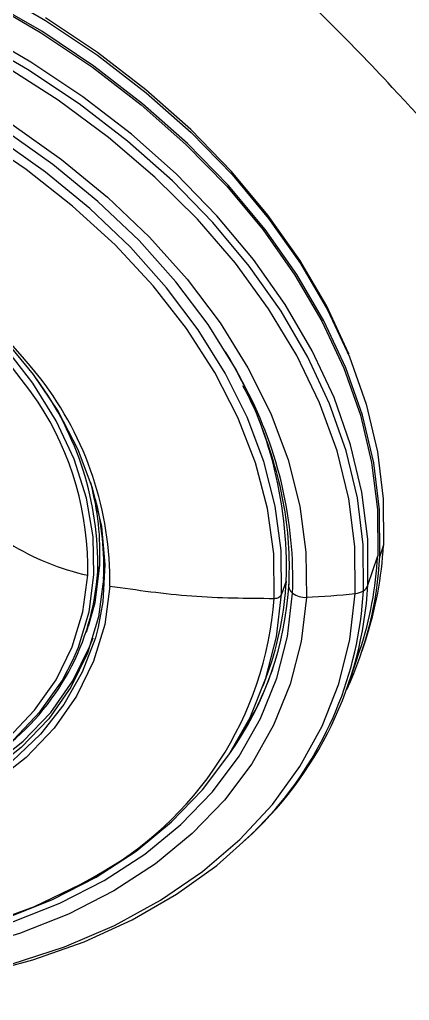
# Model space of a CAD drawing. Extents: x 943 to 1030, y 781 to 934.
# Drawn here: x 973.881 to 974.836, y 873.104 to 875.506 of the extents above; entities that cross this region are included whole.
import ezdxf

# ---------------------------------------------------------------- set-up
doc = ezdxf.new("R2010")
doc.units = 0
doc.header["$MEASUREMENT"] = 0
doc.layers.add('1', color=4, linetype='Continuous')

# ---------------------------------------------------------------- blocks, each defined once
blk = doc.blocks.new('AIRA')
at = {"layer": '1', "color": 3, "linetype": 'Continuous', "lineweight": 25}
for p, q in [((31.5946, 71.0531), (31.5857, 71.0262)), ((31.5565, 70.9549), (31.5804, 71.0272)), ((30.8996, 71.0028), (30.8949, 70.9887)), ((31.3567, 70.9652), (31.3451, 70.9326)), ((30.867, 70.8399), (30.8717, 70.8539)), ((31.5422, 70.7938), (31.551, 70.8207)), ((31.5131, 70.7232), (31.537, 70.7956)), ((31.3002, 70.7082), (31.3118, 70.7406))]:
    blk.add_line(p, q, dxfattribs=at)
at = {"layer": '1', "color": 3, "linetype": 'Continuous', "lineweight": 25, "flags": 128}
for points in [[(30.6322, 72.4167), (30.7668, 72.3386), (30.8943, 72.2532), (31.0135, 72.1613), (31.1237, 72.0635), (31.2239, 71.9606), (31.3134, 71.8534), (31.3915, 71.7427), (31.4577, 71.6293), (31.5114, 71.5142), (31.5522, 71.3981), (31.5797, 71.2819), (31.5939, 71.1666), (31.5946, 71.0531)], [(31.5102, 71.5206), (31.5092, 71.5233), (31.4556, 71.6381), (31.3897, 71.7511), (31.3118, 71.8615), (31.2226, 71.9683), (31.1227, 72.0709), (31.0129, 72.1683), (30.894, 72.26), (30.767, 72.3451)], [(31.5857, 71.0262), (31.585, 71.1397), (31.5709, 71.255), (31.5433, 71.3712), (31.5025, 71.4872), (31.4488, 71.6024), (31.3826, 71.7158), (31.3045, 71.8265), (31.215, 71.9337), (31.1148, 72.0366), (31.0046, 72.1343), (30.8854, 72.2263), (30.758, 72.3117), (30.6233, 72.3898)], [(30.6209, 72.3868), (30.7551, 72.3088), (30.8822, 72.2237), (31.0011, 72.132), (31.1109, 72.0346), (31.2108, 71.932), (31.3, 71.8251), (31.3779, 71.7147), (31.4439, 71.6017), (31.4974, 71.4869), (31.5381, 71.3711), (31.5656, 71.2553), (31.5797, 71.1404), (31.5804, 71.0272)], [(31.5565, 70.9549), (31.5559, 71.0681), (31.5417, 71.183), (31.5142, 71.2988), (31.4735, 71.4146), (31.42, 71.5294), (31.3541, 71.6424), (31.2762, 71.7528), (31.1869, 71.8597), (31.087, 71.9622), (30.9772, 72.0597), (30.8583, 72.1514), (30.7312, 72.2365), (30.597, 72.3145), (30.4566, 72.3846)], [(31.5454, 70.9413), (31.5448, 71.0542), (31.5307, 71.1687), (31.5033, 71.2841), (31.4627, 71.3994), (31.4094, 71.5139), (31.3437, 71.6265), (31.2661, 71.7365), (31.1771, 71.843), (31.0776, 71.9452), (30.9681, 72.0423), (30.8497, 72.1337), (30.7231, 72.2185), (30.5893, 72.2961), (30.4493, 72.3661)], [(31.5255, 70.9346), (31.5246, 71.0496), (31.5097, 71.1663), (31.4808, 71.2839), (31.4382, 71.4014), (31.3822, 71.5178), (31.3133, 71.6322), (31.232, 71.7436), (31.139, 71.8513), (31.0351, 71.9542), (30.921, 72.0517), (30.7977, 72.1428), (30.6662, 72.2269), (30.5275, 72.3033), (30.3828, 72.3713)], [(30.1316, 72.3491), (30.2776, 72.2957), (30.4192, 72.2334), (30.5553, 72.1626), (30.6846, 72.0839), (30.8061, 71.998), (30.9188, 71.9056), (31.0216, 71.8075), (31.1137, 71.7046), (31.1944, 71.5977), (31.2628, 71.4877), (31.3185, 71.3756), (31.361, 71.2624), (31.3898, 71.1489), (31.4048, 71.0362), (31.4059, 70.9252)], [(31.2576, 71.4379), (31.2321, 71.4859), (31.1651, 71.5935), (31.0862, 71.6981), (30.9961, 71.7989), (30.8954, 71.8949), (30.7852, 71.9853), (30.6662, 72.0694), (30.5397, 72.1464), (30.4065, 72.2157), (30.2679, 72.2767), (30.125, 72.3289), (29.9791, 72.3718), (29.8314, 72.405), (29.6831, 72.4284), (29.5356, 72.4416), (29.39, 72.4446), (29.2477, 72.4373), (29.1098, 72.4198), (28.9776, 72.3923), (28.852, 72.355), (28.7343, 72.3081), (28.7067, 72.2952)], [(31.3451, 70.9326), (31.3441, 71.0396), (31.3296, 71.1482), (31.3018, 71.2576), (31.2609, 71.3667), (31.2072, 71.4747), (31.1412, 71.5807), (31.0635, 71.6837), (30.9748, 71.7829), (30.8757, 71.8775), (30.7671, 71.9665), (30.65, 72.0493), (30.5254, 72.1251), (30.3942, 72.1934), (30.2578, 72.2534), (30.1171, 72.3048), (29.9734, 72.347)], [(31.3272, 70.9226), (31.3259, 71.0319), (31.3105, 71.1428), (31.2811, 71.2545), (31.2379, 71.3659), (31.1813, 71.476), (31.1119, 71.5838), (31.0303, 71.6884), (30.9372, 71.7887), (30.8334, 71.8838), (30.7199, 71.973), (30.5977, 72.0554), (30.468, 72.1302), (30.3319, 72.1968), (30.1906, 72.2546), (30.0454, 72.303), (29.8976, 72.3416)], [(29.7941, 72.0254), (29.9197, 71.9964), (30.0432, 71.9578), (30.1632, 71.9102), (30.2784, 71.854), (30.3874, 71.7899), (30.4889, 71.7187), (30.5817, 71.6412), (30.6647, 71.5584), (30.737, 71.4711), (30.7977, 71.3804), (30.8461, 71.2873), (30.8816, 71.1931), (30.9039, 71.0987), (30.9126, 71.0053), (30.9076, 70.9139), (30.8962, 70.8524)], [(30.8348, 70.7732), (30.8474, 70.8028), (30.8736, 70.8895), (30.8857, 70.9801), (30.8836, 71.0734), (30.8672, 71.1683), (30.8369, 71.2635), (30.7929, 71.3578), (30.7358, 71.4502), (30.6664, 71.5393), (30.5855, 71.6242), (30.4942, 71.7036), (30.3935, 71.7767), (30.2848, 71.8425), (30.1694, 71.9002), (30.0487, 71.949), (29.9243, 71.9884), (29.7978, 72.0178)], [(29.0267, 70.2346), (29.1715, 70.1666), (29.321, 70.1074), (29.4743, 70.0576), (29.63, 70.0175), (29.7869, 69.9875), (29.9437, 69.9678), (30.0991, 69.9586), (30.252, 69.9599), (30.401, 69.9718), (30.545, 69.9942), (30.6829, 70.0267), (30.8134, 70.0693), (30.9356, 70.1216), (31.0485, 70.1831), (31.1511, 70.2533), (31.2427, 70.3317), (31.3225, 70.4177), (31.3898, 70.5105), (31.4442, 70.6094), (31.4851, 70.7136), (31.5123, 70.8223), (31.5255, 70.9346)], [(31.4059, 70.9252), (31.3929, 70.8169), (31.3661, 70.7122), (31.3257, 70.612), (31.2719, 70.5171), (31.2053, 70.4284), (31.1265, 70.3466), (31.036, 70.2724), (30.9347, 70.2065), (30.8235, 70.1493), (30.7032, 70.1015), (30.575, 70.0633), (30.4399, 70.0352), (30.299, 70.0174), (30.1536, 70.0099), (30.0049, 70.013), (29.8541, 70.0265), (29.7026, 70.0503), (29.5517, 70.0843), (29.4026, 70.1281), (29.2566, 70.1814), (29.115, 70.2438)], [(29.13, 70.2684), (29.2686, 70.2074), (29.4115, 70.1552), (29.5574, 70.1123), (29.7051, 70.079), (29.8534, 70.0557), (30.0009, 70.0425), (30.1465, 70.0395), (30.2888, 70.0468), (30.4267, 70.0642), (30.5589, 70.0918), (30.6845, 70.1291), (30.8022, 70.1759), (30.911, 70.2319), (31.0102, 70.2964), (31.0987, 70.369), (31.1759, 70.4491), (31.241, 70.5359), (31.2936, 70.6288), (31.3332, 70.7268), (31.3595, 70.8293), (31.3721, 70.9353)], [(29.1115, 70.1917), (29.2565, 70.13), (29.4055, 70.0771), (29.5574, 70.0333), (29.711, 69.999), (29.8651, 69.9745), (30.0185, 69.9599), (30.1702, 69.9553), (30.3188, 69.9608), (30.4634, 69.9763), (30.6028, 70.0017), (30.7359, 70.0369), (30.8617, 70.0815), (30.9794, 70.1352), (31.0879, 70.1977), (31.1864, 70.2683), (31.2742, 70.3467), (31.3188, 70.394)], [(30.8996, 71.0028), (30.8874, 70.9117), (30.8717, 70.8539)], [(29.7081, 70.3822), (29.8335, 70.3633), (29.958, 70.3549), (30.0799, 70.3571), (30.1976, 70.3697), (30.3097, 70.3927), (30.4149, 70.4258), (30.5116, 70.4685), (30.5989, 70.5203), (30.6755, 70.5806), (30.7404, 70.6485), (30.793, 70.7234), (30.8324, 70.8041), (30.8583, 70.8897), (30.8703, 70.9792)], [(30.9092, 70.9701), (30.8968, 70.8775), (30.87, 70.7888), (30.8292, 70.7053), (30.7748, 70.6278), (30.7075, 70.5574), (30.6282, 70.495), (30.5379, 70.4414), (30.4377, 70.3971), (30.3289, 70.3629), (30.2128, 70.3391), (30.0909, 70.326), (30.0259, 70.3235)], [(30.9245, 70.9528), (30.9119, 70.8587), (30.8847, 70.7685), (30.8431, 70.6835), (30.7878, 70.6047), (30.7194, 70.5331), (30.6387, 70.4697), (30.5469, 70.4151), (30.445, 70.3701), (30.3343, 70.3353), (30.2162, 70.3111), (30.0923, 70.2978), (29.9639, 70.2956), (29.8329, 70.3044), (29.7008, 70.3243)], [(30.548, 70.103), (30.6679, 70.1388), (30.7838, 70.1849), (30.891, 70.24), (30.9886, 70.3035), (31.0758, 70.375), (31.1518, 70.4539), (31.216, 70.5394), (31.2678, 70.6308), (31.3068, 70.7274), (31.3326, 70.8283), (31.3451, 70.9326)], [(28.3869, 70.8956), (28.4113, 70.8601), (28.493, 70.7556), (28.5861, 70.6553), (28.6899, 70.5601), (28.8034, 70.4709), (28.9255, 70.3886), (29.0553, 70.3137), (29.1914, 70.2471), (29.3327, 70.1894), (29.4779, 70.141), (29.6256, 70.1023), (29.7746, 70.0738), (29.9235, 70.0557), (30.0709, 70.0482), (30.2155, 70.0513), (30.3559, 70.065), (30.4911, 70.0892), (30.6196, 70.1236), (30.7403, 70.168), (30.8522, 70.2219), (30.8827, 70.2393)], [(30.8962, 70.8524), (30.8891, 70.8257), (30.8571, 70.7417), (30.8122, 70.6628), (30.7548, 70.59), (30.6856, 70.5242), (30.6055, 70.4661), (30.5152, 70.4163), (30.416, 70.3755), (30.309, 70.3442), (30.1953, 70.3227), (30.0765, 70.3113), (29.9538, 70.31), (29.8286, 70.319), (29.7026, 70.3381)], [(29.7111, 70.3674), (29.841, 70.3479), (29.9698, 70.3392), (30.096, 70.3414), (30.2178, 70.3545), (30.3339, 70.3783), (30.4428, 70.4125), (30.543, 70.4567), (30.6333, 70.5104), (30.7126, 70.5728), (30.7798, 70.6431), (30.8342, 70.7206), (30.8751, 70.8042), (30.8833, 70.8264)], [(29.7087, 70.3755), (29.8358, 70.3564), (29.9618, 70.3479), (30.0852, 70.3501), (30.2045, 70.3629), (30.318, 70.3862), (30.4245, 70.4196), (30.5225, 70.4629), (30.6109, 70.5154), (30.6884, 70.5764), (30.7542, 70.6453), (30.8075, 70.721), (30.8348, 70.7732)]]:
    blk.add_lwpolyline(points, dxfattribs=at)
at = {"layer": '1', "color": 3, "linetype": 'Continuous', "lineweight": 25}
for centre, radius, start, end in [((29.535, 70.5002), 1.5527, 38.1834, 79.5782), ((29.5695, 70.5853), 1.4352, 34.7328, 79.0915), ((30.3439, 70.9972), 1.0133, 358.1902, 31.5172), ((30.1278, 71.0043), 0.7673, 358.8348, 36.3908), ((30.1128, 70.9642), 0.8118, 359.2016, 37.6513), ((30.3617, 70.9694), 1.011, 358.0676, 27.6034), ((30.1297, 70.9965), 0.7408, 358.6631, 33.2818), ((30.2413, 71.0337), 0.6591, 357.3087, 15.1047), ((30.2419, 71.0017), 0.668, 357.2883, 14.3145), ((31.0098, 71.5943), 0.6308, 238.3074, 257.224), ((30.7044, 71.0997), 0.8914, 341.7631, 357.0011), ((30.6996, 71.0721), 0.8873, 335.1736, 357.0306), ((30.6929, 71.0737), 0.8887, 341.7631, 357.0011), ((30.2985, 71.0279), 0.5977, 306.832, 356.2461), ((30.5661, 71.0029), 0.7983, 324.5075, 356.9433), ((30.6484, 71.0077), 0.9096, 311.6894, 356.6689), ((30.5664, 71.0064), 0.7914, 340.3737, 357.0125), ((31.3854, 70.9542), 0.0231, 164.4157, 234.7825), ((31.5317, 70.9639), 0.0265, 301.3363, 339.9317), ((30.4828, 70.9856), 0.8467, 298.1866, 355.7351), ((30.6504, 70.9913), 0.8964, 318.2162, 356.8041), ((31.4024, 70.9749), 0.0498, 232.6421, 274.0058), ((31.2947, 73.1064), 2.184, 272.9179, 276.0659), ((31.5213, 70.9799), 0.0455, 275.2614, 302.0464), ((30.5698, 71.0079), 0.7964, 326.6793, 341.702)]:
    blk.add_arc(centre, radius, start, end, dxfattribs=at)
for points, knots in [([(29.4703, 74.1602), (29.508, 74.1379), (29.5834, 74.0931), (29.696, 74.0251), (29.8081, 73.9563), (29.9198, 73.8867), (30.031, 73.8162), (30.1314, 73.7514), (30.2303, 73.6866), (30.3379, 73.615), (30.4739, 73.5224), (30.6387, 73.407), (30.7877, 73.2987), (30.9076, 73.2088), (30.9901, 73.1456), (31.0678, 73.0851), (31.1448, 73.0238), (31.2211, 72.9619), (31.2967, 72.8992), (31.485, 72.7397), (31.6913, 72.5516), (31.9094, 72.3321), (32.0344, 72.1989), (32.1542, 72.0642), (32.2771, 71.9182), (32.403, 71.7571), (32.5114, 71.6063), (32.5929, 71.4847), (32.6615, 71.3762), (32.7213, 71.2752), (32.7771, 71.1741), (32.8244, 71.0822), (32.8683, 70.9898), (32.9177, 70.8765), (32.9687, 70.7416), (33.0034, 70.6239), (33.0221, 70.5446), (33.0306, 70.5037), (33.0382, 70.4627), (33.045, 70.419), (33.0502, 70.378), (33.0526, 70.3506), (33.0536, 70.3394)], [0, 0, 0, 0, 0.022315, 0.044676, 0.067084, 0.089543, 0.112053, 0.134619, 0.150991, 0.172949, 0.201315, 0.236116, 0.277396, 0.297419, 0.314684, 0.331976, 0.349297, 0.366652, 0.384042, 0.401474, 0.498189, 0.534369, 0.57076, 0.59906, 0.634759, 0.67792, 0.715258, 0.741757, 0.763245, 0.790743, 0.811573, 0.832622, 0.853518, 0.874423, 0.909404, 0.944624, 0.95374, 0.962912, 0.972224, 0.981457, 0.992395, 1, 1, 1, 1]), ([(32.4556, 69.9379), (32.4697, 69.9819), (32.4979, 70.0702), (32.526, 70.207), (32.5448, 70.3467), (32.5477, 70.5042), (32.5256, 70.6812), (32.4695, 70.8756), (32.3764, 71.1023), (32.2421, 71.3576), (32.0608, 71.6371), (31.8528, 71.9102), (31.596, 72.2032), (31.2831, 72.5129), (30.9107, 72.8341), (30.5146, 73.1383), (30.0992, 73.428), (29.6684, 73.7065), (29.3696, 73.8843), (29.2185, 73.9742)], [0, 0, 0, 0, 0.031278, 0.062896, 0.094366, 0.126051, 0.167189, 0.20923, 0.251221, 0.314041, 0.37638, 0.438191, 0.501293, 0.583657, 0.66632, 0.750295, 0.832142, 0.915124, 1, 1, 1, 1]), ([(31.2493, 71.4444), (31.2546, 71.4347), (31.278, 71.3913), (31.3083, 71.3131), (31.3397, 71.2107), (31.3583, 71.1087), (31.3646, 71.0234), (31.3629, 70.9728), (31.3622, 70.9552)], [0, 0, 0, 0, 0.059694, 0.26649, 0.473536, 0.68095, 0.888846, 1, 1, 1, 1]), ([(30.9245, 70.9528), (30.9912, 70.9433), (31.1245, 70.9241), (31.2596, 70.9231), (31.3272, 70.9226)], [0, 0, 0, 0, 0.5, 1, 1, 1, 1])]:
    blk.add_open_spline(points, degree=3, knots=knots, dxfattribs=at)
blk.add_open_spline([(31.3272, 70.9226), (31.3292, 70.9228), (31.3333, 70.9231), (31.3387, 70.9253), (31.343, 70.9285), (31.3444, 70.9313), (31.3451, 70.9326)], degree=3, dxfattribs=at)

msp = doc.modelspace()

# ---------------------------------------------------------------- block references
at = {"layer": '1'}
msp.add_blockref('AIRA', (943.1775, 803.1658), dxfattribs=at)

doc.saveas('drawing.dxf')
